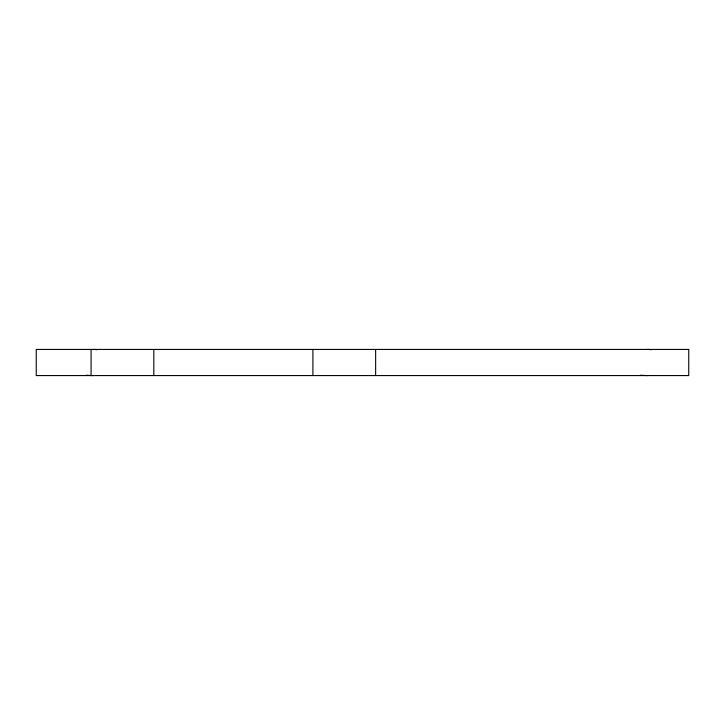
<?xml version="1.0" encoding="UTF-8"?>
<svg xmlns="http://www.w3.org/2000/svg" width="725" height="725" viewBox="0 0 725 725"><rect width="100%" height="100%" fill="white"/><g stroke="black" fill="none" stroke-linecap="round" stroke-linejoin="round"><path stroke-width="1.09" d="M375.641 349.432L375.641 375.568M312.901 349.432L312.901 375.568M153.818 349.432L153.818 375.568M91.078 349.432L91.078 375.568M647.561 349.432A11.373 1.151 -5.9 0 1 650.842 349.803M647.561 375.568A11.373 1.151 5.9 0 1 640.628 375.188M93.353 349.432A11.373 1.151 -5.9 0 1 96.633 349.803M93.353 375.568A11.373 1.151 5.9 0 1 86.42 375.188M688.75 349.432L36.25 349.432L36.25 375.568L688.75 375.568L688.75 349.432"/></g></svg>
